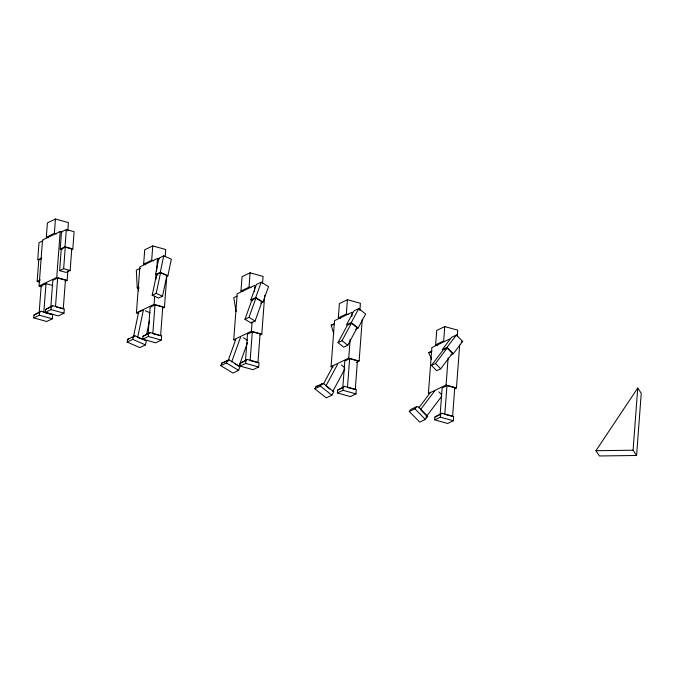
<?xml version="1.0" encoding="UTF-8"?>
<svg xmlns="http://www.w3.org/2000/svg" width="675" height="675" viewBox="0 0 675 675"><rect width="100%" height="100%" fill="white"/><g stroke="black" fill="none" stroke-linecap="round" stroke-linejoin="round"><path stroke-width="1.01" d="M33.75 317.917L33.969 315.048L40.998 311.268L52.675 314.491L52.346 318.802L46.727 321.502L33.75 317.917L39.369 315.217L52.346 318.802M39.926 282.218L37.15 281.45L38.77 259.909L41.175 258.744M41.909 286.757L39.074 285.972L42.533 240.005L60.202 231.517L62.092 232.031M39.175 312.618L41.175 285.947L45.993 283.627L52.81 285.508M39.369 315.217L39.589 312.339L40.998 311.268M48.313 237.802L46.322 237.254L47.402 222.893L55.434 219.029L68.411 222.615L67.795 230.825M45.993 283.627L43.833 312.356L50.65 314.238M45.394 312.323L45.613 309.445L52.642 305.665L64.319 308.897L63.998 313.2L58.371 315.908L45.394 312.323L51.013 309.614L63.998 313.2M46.322 237.254L54.354 233.39L55.434 219.029M50.819 307.024L52.827 280.344L57.645 278.024L65.424 280.176L63.264 308.905L56.455 307.024M51.013 309.614L51.233 306.745L52.642 305.665M39.074 285.972L56.742 277.476L60.202 231.517M55.485 306.754L57.645 278.024M62.151 249.649L60.202 249.109L61.501 231.871L66.319 229.551L74.107 231.702L72.807 248.94L71.204 249.716M59.636 270.641L61.256 249.092L65.272 247.16L71.761 248.957L70.141 270.498L66.125 272.43L59.636 270.641L63.652 268.709L70.141 270.498M60.202 249.109L65.019 246.788L66.319 229.551M63.652 268.709L65.272 247.16M65.264 281.239L67.129 280.344L67.838 270.945M138.299 313.386L136.409 312.863L139.86 266.895L157.537 258.398L159.418 258.922M145.648 264.693L143.648 264.144L144.728 249.775L152.761 245.919L165.738 249.505L165.198 256.686M142.729 339.213L142.94 336.336L149.968 332.556L161.646 335.779L161.325 340.09L155.706 342.79L142.729 339.213L148.348 336.504L161.325 340.09M143.648 264.144L151.681 260.28L152.761 245.919M148.146 333.906L150.154 307.235L154.972 304.914L162.759 307.066L160.599 335.796L152.812 333.644L154.972 304.914M148.348 336.504L148.568 333.636L149.968 332.556M136.409 312.863L154.077 304.366L154.702 296.004M155.959 279.298L156.355 274.067M156.592 270.937L157.537 258.398M162.599 308.129L164.455 307.235L166.818 275.898M235.626 340.267L233.736 339.753L237.195 293.785L254.863 285.289L254.391 291.558M242.975 291.583L240.983 291.035L242.063 276.666L250.096 272.81L263.073 276.396L262.533 283.576M240.055 366.095L240.275 363.226L247.303 359.446L258.981 362.669L258.66 366.981L253.032 369.681L240.055 366.095L245.683 363.395L258.66 366.981M240.983 291.035L249.016 287.17L250.096 272.81M245.481 360.796L247.489 334.125L252.307 331.805L260.094 333.956L257.934 362.686L250.147 360.534L252.307 331.805M245.683 363.395L245.894 360.526L247.303 359.446M233.736 339.753L251.404 331.256L252.113 321.857M259.934 335.019L261.79 334.125L264.693 295.473M332.961 367.158L331.071 366.643L334.53 320.676L352.198 312.179L351.877 316.356M340.31 318.473L338.31 317.925L339.39 303.556L347.423 299.7L360.399 303.277L359.859 310.466M337.39 392.985L337.601 390.116L344.63 386.336L356.316 389.559L355.987 393.871L350.367 396.571L337.39 392.985L343.01 390.285L355.987 393.871M338.31 317.925L346.343 314.061L347.423 299.7M342.807 387.686L344.815 361.015L349.633 358.695L357.421 360.847L355.261 389.576L347.473 387.425L349.633 358.695M343.01 390.285L343.229 387.408L344.63 386.336M331.071 366.643L348.739 358.147L350.156 339.339M356.332 362.357L359.117 361.015L362.264 319.224M437.636 345.364L435.645 344.807L436.725 330.446L444.757 326.582L457.734 330.168L457.27 336.327M434.717 419.875L434.936 417.007L441.965 413.227L453.642 416.45L453.322 420.761L447.694 423.461L434.717 419.875L440.345 417.175L453.322 420.761M444.757 326.582L443.678 340.951L435.645 344.807M440.142 414.577L442.15 387.906L446.968 385.585L454.756 387.737L452.596 416.467L444.808 414.315L446.968 385.585M440.345 417.175L440.556 414.298L441.965 413.227M449.525 339.069L431.857 347.566L428.397 393.525L446.074 385.037L448.116 357.868M454.596 388.792L456.452 387.897L459.675 345.068M636.576 455.482L633.074 450.217L637.748 388.024L641.25 393.289L636.576 455.482L599.434 455.971L595.941 450.706L637.748 388.024M127.71 339.314L134.882 335.796L146.315 340.791L145.454 344.908L139.835 347.608L127.128 342.065L127.71 339.314L129.262 338.504M127.128 342.065L132.756 339.356L133.329 336.614L134.882 335.796M133.27 337.66L138.594 312.247M143.412 309.926L137.658 337.373L141.472 339.044M157.368 275.476L155.461 274.641L158.912 258.171L163.73 255.85L171.349 259.183L167.906 275.653L166.295 276.429M152.187 295.312L156.499 274.725L160.515 272.793L166.868 275.569L162.548 296.156L158.541 298.088L152.187 295.312L156.203 293.38L162.548 296.156M146.559 334.606L149.538 320.372M155.461 274.641L160.279 272.32L163.73 255.85M156.203 293.38L160.515 272.793M220.801 365.664L221.721 363.099L229.028 359.851L239.988 366.517L238.604 370.364L232.976 373.064L220.801 365.664L226.42 362.956L227.348 360.391M227.914 361.26L235.727 339.559M252.492 300.873L250.864 299.886L256.407 284.504L261.225 282.184L268.532 286.63L262.988 302.012L260.584 303.168M244.949 319.292L251.876 300.063L255.892 298.131L261.976 301.835L255.057 321.064L251.041 322.996L244.949 319.292L248.965 317.36L255.892 298.131M231.668 361.901L240.545 337.247M250.864 299.886L255.682 297.565L261.225 282.184M247.497 342.672L238.975 366.339L234.917 363.876M338.015 342.63L347.414 325.139L351.43 323.207L357.142 327.763L347.743 345.262L343.727 347.195L338.015 342.63L342.031 340.706L351.43 323.207M314.828 388.783L316.086 386.446L323.477 383.493L333.754 391.694L331.872 395.196L326.244 397.896L314.828 388.783L320.456 386.075L321.705 383.746M358.779 308.559L353.962 310.88L346.444 324.877L351.262 322.557L358.779 308.559L365.631 314.035L358.113 328.025L355.7 329.189M323.519 383.797L333.155 365.85M337.492 364.433L325.924 385.965L329.738 389.002M332.775 391.433L344.824 369.006M431.468 365.403L443.163 349.988L447.171 348.055L452.393 353.379L440.699 368.803L436.683 370.735L431.468 365.403L435.485 363.479L447.171 348.055M456.41 334.994L451.583 337.306L442.235 349.642L447.053 347.33L456.41 334.994L462.662 341.381L453.313 353.717L450.908 354.881M409.286 411.488L410.847 409.438L416.467 406.73L418.289 406.772L427.68 416.357L425.343 419.445L419.723 422.145L409.286 411.488L414.914 408.788L416.467 406.73M418.795 407.835L430.642 392.2M434.835 390.707L420.5 409.624L426.76 416.019L441.72 396.276M43.031 240.756L39.015 242.679L37.716 259.917L41.732 257.985M37.15 281.45L40.357 279.906M33.969 315.048L39.589 312.339M45.613 309.445L51.233 306.745M140.349 268.253L136.333 270.186L137.219 287.854L139.168 288.082M137.219 287.854L138.822 287.077M139.396 311.858L142.611 310.314M142.94 336.336L148.568 333.636M236.95 296.148L233.736 297.692L236.107 311.504M224.345 362.104L229.028 359.851M240.275 363.226L245.894 360.526M333.788 333.948L331.206 325.198L334.42 323.654M319.731 385.29L323.477 383.493M337.601 390.116L343.229 387.408M431.536 359.26L428.76 352.688L431.966 351.143M461.059 342.157L462.662 341.381M425.807 417.26L427.68 416.357M434.936 417.007L440.556 414.298M428.76 352.688L431.359 351.658M221.721 363.099L223.4 362.559M331.206 325.198L333.053 324.81M316.086 386.446L317.858 386.193M595.941 450.706L633.074 450.217M54.354 233.39L56.346 233.947M151.681 260.28L153.681 260.837M249.016 287.17L251.007 287.719M346.343 314.061L348.342 314.609M65.019 246.788L72.807 248.94M56.742 277.476L67.129 280.344M154.077 304.366L164.455 307.235M251.404 331.256L261.79 334.125M348.739 358.147L359.117 361.015M446.074 385.037L456.452 387.897M160.279 272.32L167.906 275.653M145.319 310.762L150.078 312.837M132.756 339.356L145.454 344.908M255.682 297.565L262.988 302.012M248.965 317.36L255.057 321.064M243.337 337.745L247.396 340.208M226.42 362.956L238.604 370.364M351.262 322.557L358.113 328.025M342.031 340.706L347.743 345.262M341.499 365.065L344.545 367.495M320.456 386.075L331.872 395.196M447.053 347.33L453.313 353.717M435.485 363.479L440.699 368.803M438.868 391.905L441.653 394.748M414.914 408.788L425.343 419.445M138.274 287.736L138.426 290.891"/></g></svg>
